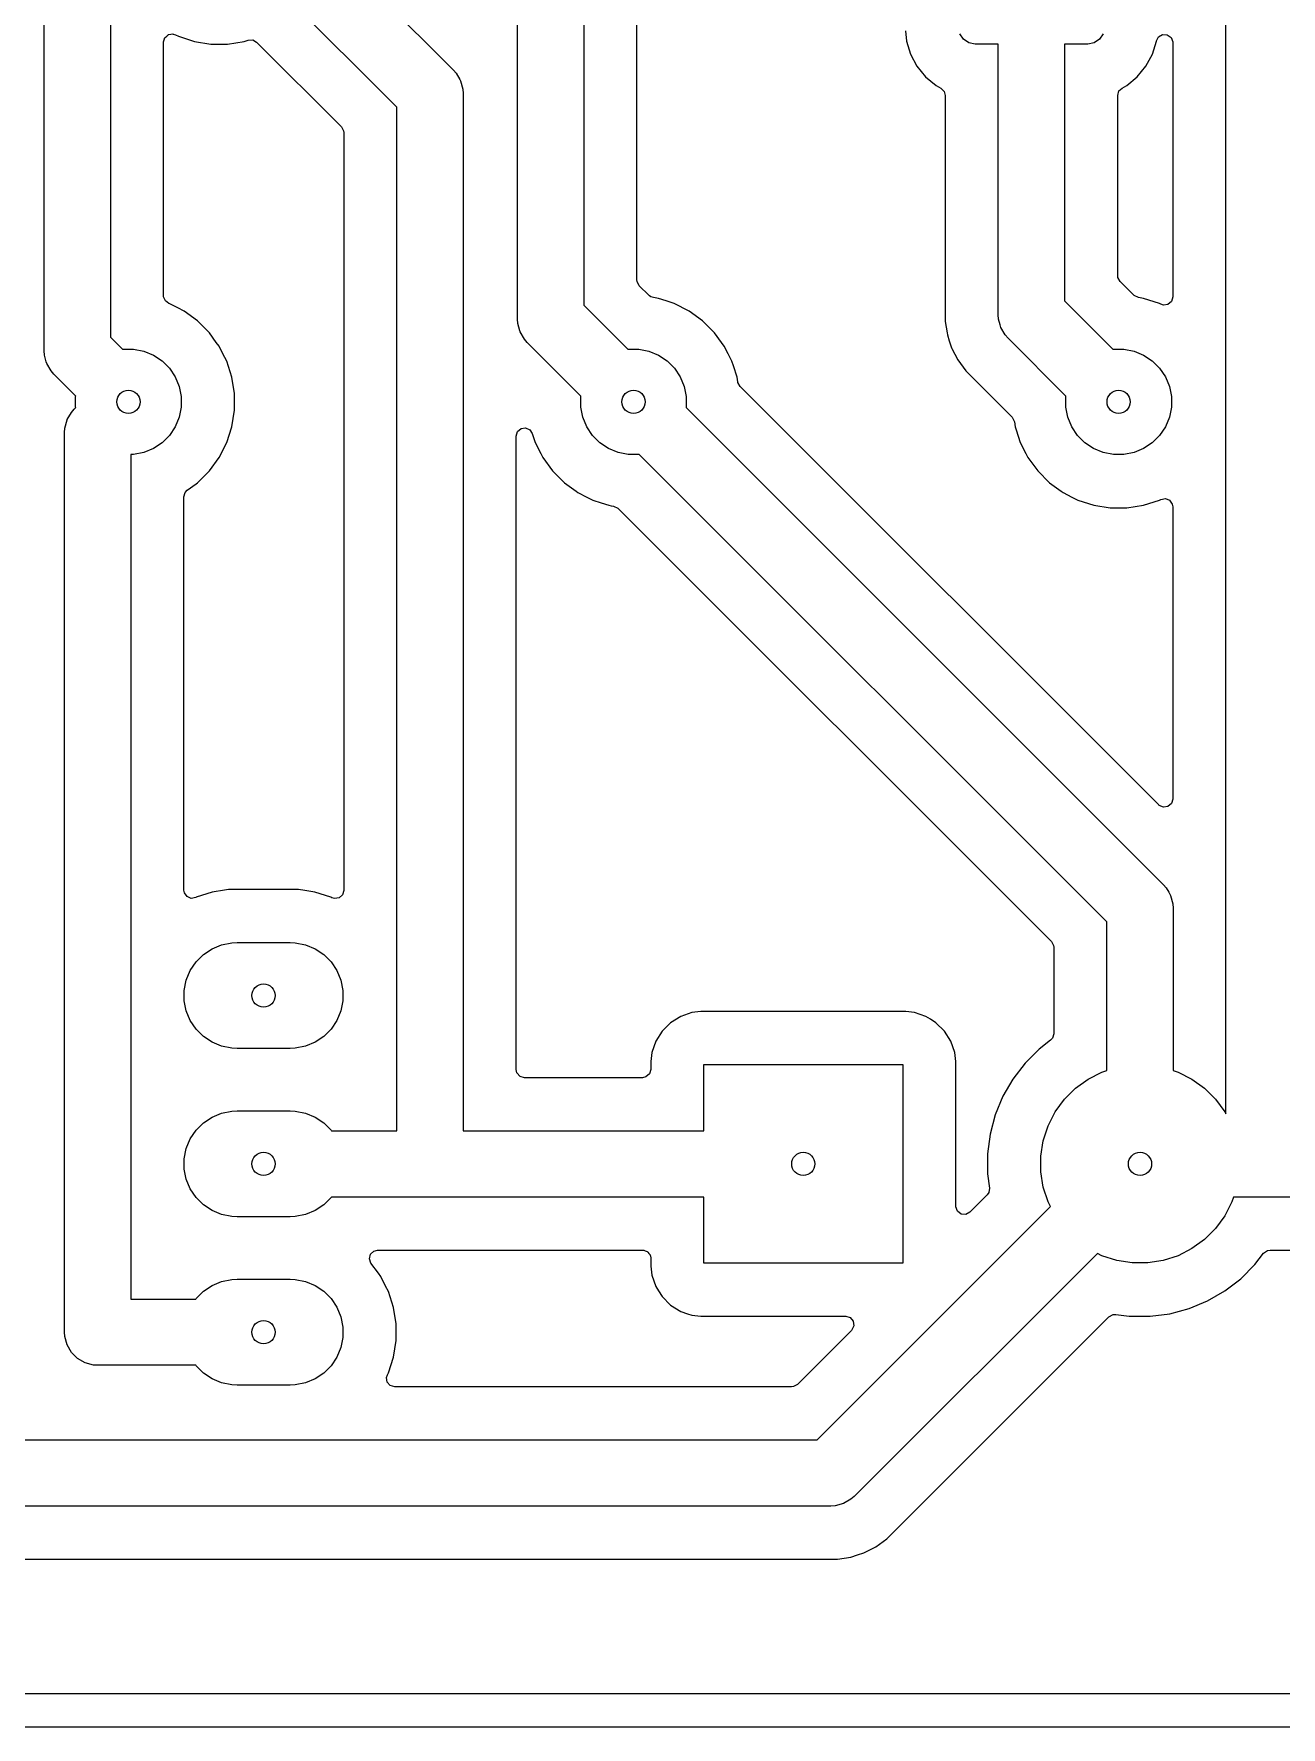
# Model space of a CAD drawing. Extents: x 33.5 to 116.5, y -125.5 to -56.
# Drawn here: x 74.37 to 93.19, y -125.5 to -99.95 of the extents above; entities that cross this region are included whole.
import ezdxf

# ---------------------------------------------------------------- set-up
doc = ezdxf.new("R2010")
doc.units = 0
doc.layers.add('BLACK', color=7, linetype='CONTINUOUS')
doc.layers.add('WHITE', color=7, linetype='CONTINUOUS')

msp = doc.modelspace()

# ---------------------------------------------------------------- linework, layer by layer
at = {"layer": 'BLACK', "linetype": 'CONTINUOUS'}
for p, q in [((74.5266, -104.7299), (74.5266, -89.6395)), ((75.5266, -89.846606), (75.5266, -104.522794)), ((92.3521, -101.1049), (92.3521, -95.060906)), ((78.5, -98.292894), (80.700253, -100.493147)), ((79.8467, -101.053806), (77.792894, -99)), ((81.6667, -104.25), (81.6667, -99.123429)), ((82.6667, -99.123429), (82.6667, -104.042894)), ((83.4672, -103.659953), (83.4672, -99.473237)), ((87.5195, -99.901604), (87.534699, -100.055932)), ((76.3271, -100.070835), (76.327875, -100.068194)), ((76.3271, -103.899381), (76.3271, -100.070835)), ((76.327214, -100.065524), (76.337661, -100.034868)), ((76.327875, -100.068194), (76.327214, -100.065524)), ((76.337661, -100.034868), (76.346785, -100.003796)), ((76.346785, -100.003796), (76.348864, -100.001994)), ((76.348864, -100.001994), (76.349752, -99.999389)), ((76.349752, -99.999389), (76.375121, -99.979242)), ((76.375121, -99.979242), (76.399589, -99.958041)), ((76.399589, -99.958041), (76.402311, -99.957649)), ((76.402311, -99.957649), (76.404467, -99.955938)), ((76.404467, -99.955938), (76.436687, -99.952706)), ((76.436687, -99.952706), (76.468747, -99.948097)), ((76.468747, -99.948097), (76.472088, -99.949156)), ((76.472088, -99.949156), (76.473988, -99.948966)), ((76.473988, -99.948966), (76.507395, -99.96035)), ((76.507395, -99.96035), (76.552316, -99.983239)), ((76.552316, -99.983239), (76.552318, -99.983239)), ((76.552318, -99.983239), (76.552321, -99.983241)), ((76.552321, -99.983241), (76.791915, -100.06109)), ((76.791915, -100.06109), (77.040738, -100.1005)), ((77.040738, -100.1005), (77.040739, -100.1005)), ((77.040739, -100.1005), (77.292661, -100.1005)), ((77.292661, -100.1005), (77.292662, -100.1005)), ((77.292662, -100.1005), (77.541485, -100.06109)), ((77.541485, -100.06109), (77.605392, -100.040324)), ((77.605392, -100.040324), (77.675232, -100.03833)), ((77.675232, -100.03833), (77.73139, -100.070575)), ((77.73139, -100.070575), (79.009881, -101.349066)), ((87.534699, -100.055932), (87.5347, -100.055935)), ((87.5347, -100.055935), (87.594768, -100.253955)), ((88.393223, -100.026777), (88.33903, -99.945671)), ((88.474329, -100.08097), (88.393223, -100.026777)), ((88.569999, -100.1), (88.474329, -100.08097)), ((88.92, -100.099999), (88.569999, -100.1)), ((88.92, -104.185), (88.92, -100.099999)), ((90.27, -100.099999), (89.92, -100.099999)), ((89.92, -100.099999), (89.92, -103.977893)), ((90.365671, -100.08097), (90.27, -100.099999)), ((90.446777, -100.026777), (90.365671, -100.08097)), ((90.50097, -99.945671), (90.446777, -100.026777)), ((91.245232, -100.253955), (91.3053, -100.055935)), ((91.3053, -100.055932), (91.305301, -100.05593)), ((91.3053, -100.055935), (91.3053, -100.055932)), ((91.305301, -100.05593), (91.305983, -100.052503)), ((91.305983, -100.052503), (91.306834, -100.050874)), ((91.306834, -100.050874), (91.307068, -100.050106)), ((91.307068, -100.050106), (91.307213, -100.05015)), ((91.307213, -100.05015), (91.338368, -99.990592)), ((91.338368, -99.990592), (91.399084, -99.956018)), ((91.399084, -99.956018), (91.468853, -99.959758)), ((91.468853, -99.959758), (91.525525, -100.000625)), ((91.525525, -100.000625), (91.551106, -100.065643)), ((91.551106, -100.065643), (91.5516, -100.076695)), ((91.5516, -100.076695), (91.5516, -103.917445)), ((87.594768, -100.253955), (87.689903, -100.431939)), ((91.147685, -100.436451), (91.245232, -100.253955)), ((80.700253, -100.493147), (80.743361, -100.542303)), ((80.743361, -100.542303), (80.743377, -100.542319)), ((80.743377, -100.542319), (80.797128, -100.635419)), ((80.797128, -100.635419), (80.80864, -100.655358)), ((80.80864, -100.655358), (80.842423, -100.781437)), ((87.689903, -100.431939), (87.692317, -100.436454)), ((87.692317, -100.436454), (87.823589, -100.59641)), ((87.823589, -100.59641), (87.983546, -100.727683)), ((90.856451, -100.727685), (91.01641, -100.59641)), ((91.01641, -100.59641), (91.147685, -100.436451)), ((80.842423, -100.781437), (80.842423, -100.781452)), ((80.842423, -100.781452), (80.8467, -100.8467)), ((80.8467, -100.8467), (80.8467, -116.5)), ((87.983546, -100.727683), (87.983547, -100.727683)), ((87.983547, -100.727683), (87.983549, -100.727685)), ((87.983549, -100.727685), (88.053954, -100.765317)), ((88.053954, -100.765317), (88.103797, -100.814277)), ((88.103797, -100.814277), (88.1195, -100.874674)), ((88.1195, -100.874674), (88.1195, -104.287357)), ((90.7205, -100.874674), (90.740185, -100.807635)), ((90.7205, -103.594953), (90.7205, -100.874674)), ((90.740185, -100.807635), (90.786045, -100.765317)), ((90.786045, -100.765317), (90.856451, -100.727685)), ((79.8467, -116.5), (79.8467, -101.053806)), ((92.3521, -101.3119), (92.3521, -101.1049)), ((79.009881, -101.349066), (79.043366, -101.410389)), ((79.043366, -101.410389), (79.0462, -101.436747)), ((79.0462, -101.436747), (79.0462, -112.874694)), ((92.3521, -116.246947), (92.3521, -101.3119)), ((83.470034, -103.686311), (83.4672, -103.659953)), ((83.503519, -103.747634), (83.470034, -103.686311)), ((90.723334, -103.621311), (90.7205, -103.594953)), ((90.756819, -103.682634), (90.723334, -103.621311)), ((90.966408, -103.892223), (90.756819, -103.682634)), ((76.327905, -103.913491), (76.3271, -103.899381)), ((76.35509, -103.977855), (76.327905, -103.913491)), ((76.407172, -104.013482), (76.35509, -103.977855)), ((83.648108, -103.892223), (83.503519, -103.747634)), ((83.653255, -103.897085), (83.648108, -103.892223)), ((83.65693, -103.898827), (83.653255, -103.897085)), ((83.676362, -103.913374), (83.65693, -103.898827)), ((83.697157, -103.917897), (83.676362, -103.913374)), ((83.716389, -103.927015), (83.697157, -103.917897)), ((83.791483, -103.938909), (83.716389, -103.927015)), ((83.911282, -103.977834), (83.791483, -103.938909)), ((84.031079, -104.016759), (83.911282, -103.977834)), ((89.92, -103.977893), (90.647721, -104.705615)), ((90.971555, -103.897085), (90.966408, -103.892223)), ((91.034689, -103.927015), (90.971555, -103.897085)), ((91.109783, -103.938909), (91.034689, -103.927015)), ((91.349385, -104.016761), (91.109783, -103.938909)), ((91.531915, -103.984484), (91.479111, -104.030239)), ((91.5516, -103.917445), (91.531915, -103.984484)), ((76.406586, -104.014898), (76.407172, -104.013482)), ((76.411077, -104.016757), (76.406586, -104.014898)), ((76.540394, -104.082648), (76.411077, -104.016757)), ((76.635545, -104.13113), (76.540394, -104.082648)), ((76.635547, -104.131131), (76.635545, -104.13113)), ((76.635548, -104.131132), (76.635547, -104.131131)), ((76.839349, -104.279201), (76.635548, -104.131132)), ((81.670977, -104.315247), (81.6667, -104.25)), ((82.6667, -104.042894), (83.329421, -104.705615)), ((84.255545, -104.13113), (84.031079, -104.016759)), ((84.255547, -104.131131), (84.255545, -104.13113)), ((84.255548, -104.131132), (84.255547, -104.131131)), ((84.459349, -104.279201), (84.255548, -104.131132)), ((88.924277, -104.250247), (88.92, -104.185)), ((88.924277, -104.250263), (88.924277, -104.250247)), ((88.948393, -104.340263), (88.924277, -104.250263)), ((91.371308, -104.027931), (91.349385, -104.016761)), ((91.409953, -104.040183), (91.371308, -104.027931)), ((91.479111, -104.030239), (91.409953, -104.040183)), ((76.839354, -104.279205), (76.839349, -104.279201)), ((77.017493, -104.457344), (76.839354, -104.279205)), ((77.017498, -104.45735), (77.017493, -104.457344)), ((77.122847, -104.602352), (77.017498, -104.45735)), ((81.670977, -104.315263), (81.670977, -104.315247)), ((81.701104, -104.427696), (81.670977, -104.315263)), ((81.70476, -104.441342), (81.701104, -104.427696)), ((81.770023, -104.554381), (81.70476, -104.441342)), ((84.459354, -104.279205), (84.459349, -104.279201)), ((84.637493, -104.457344), (84.459354, -104.279205)), ((84.637498, -104.45735), (84.637493, -104.457344)), ((84.742847, -104.602352), (84.637498, -104.45735)), ((88.1195, -104.287357), (88.146424, -104.457344)), ((88.146424, -104.457344), (88.151521, -104.489526)), ((88.151521, -104.489526), (88.151522, -104.489531)), ((88.151522, -104.489531), (88.151523, -104.489534)), ((88.151523, -104.489534), (88.180766, -104.579534)), ((88.95806, -104.376342), (88.948393, -104.340263)), ((89.023323, -104.489381), (88.95806, -104.376342)), ((89.023338, -104.489396), (89.023323, -104.489381)), ((89.066447, -104.538553), (89.023338, -104.489396)), ((74.530877, -104.795147), (74.5266, -104.7299)), ((75.5266, -104.522794), (75.709421, -104.705615)), ((75.709421, -104.705615), (75.718286, -104.703852)), ((75.718286, -104.703852), (75.875114, -104.703852)), ((75.875114, -104.703852), (76.028928, -104.734448)), ((76.028928, -104.734448), (76.173817, -104.794463)), ((77.16557, -104.661155), (77.122847, -104.602352)), ((77.223177, -104.774215), (77.16557, -104.661155)), ((81.770038, -104.554396), (81.770023, -104.554381)), ((81.813147, -104.603553), (81.770038, -104.554396)), ((82.622315, -105.412721), (81.813147, -104.603553)), ((83.329421, -104.705615), (83.338286, -104.703852)), ((83.338286, -104.703852), (83.495114, -104.703852)), ((83.495114, -104.703852), (83.648928, -104.734448)), ((83.648928, -104.734448), (83.793817, -104.794463)), ((84.78557, -104.661155), (84.742847, -104.602352)), ((84.843177, -104.774215), (84.78557, -104.661155)), ((88.180766, -104.579534), (88.214781, -104.684223)), ((88.214781, -104.684223), (88.220233, -104.694922)), ((88.220233, -104.694922), (88.220234, -104.694923)), ((88.220234, -104.694923), (88.307713, -104.866611)), ((89.940615, -105.412721), (89.066447, -104.538553)), ((90.647721, -104.705615), (90.656586, -104.703852)), ((90.656586, -104.703852), (90.813414, -104.703852)), ((90.813414, -104.703852), (90.967228, -104.734448)), ((90.967228, -104.734448), (91.112117, -104.794463)), ((74.530877, -104.795163), (74.530877, -104.795147)), ((74.557558, -104.894737), (74.530877, -104.795163)), ((74.56466, -104.921242), (74.557558, -104.894737)), ((74.629923, -105.034281), (74.56466, -104.921242)), ((76.173817, -104.794463), (76.304215, -104.881592)), ((76.304215, -104.881592), (76.415108, -104.992485)), ((76.415108, -104.992485), (76.502237, -105.122883)), ((77.279939, -104.885616), (77.223177, -104.774215)), ((77.279939, -104.885618), (77.279939, -104.885616)), ((77.279941, -104.885621), (77.279939, -104.885618)), ((77.35779, -105.125215), (77.279941, -104.885621)), ((83.793817, -104.794463), (83.924215, -104.881592)), ((83.924215, -104.881592), (84.035108, -104.992485)), ((84.035108, -104.992485), (84.122237, -105.122883)), ((84.899939, -104.885616), (84.843177, -104.774215)), ((84.899939, -104.885618), (84.899939, -104.885616)), ((84.899941, -104.885621), (84.899939, -104.885618)), ((84.923247, -104.95735), (84.899941, -104.885621)), ((84.97779, -105.125214), (84.923247, -104.95735)), ((88.307713, -104.866611), (88.428034, -105.032219)), ((91.112117, -104.794463), (91.242515, -104.881592)), ((91.242515, -104.881592), (91.353408, -104.992485)), ((91.353408, -104.992485), (91.440537, -105.122883)), ((74.629938, -105.034296), (74.629923, -105.034281)), ((74.673047, -105.083453), (74.629938, -105.034296)), ((75.002315, -105.412721), (74.673047, -105.083453)), ((76.502237, -105.122883), (76.562252, -105.267772)), ((76.562252, -105.267772), (76.592848, -105.421586)), ((77.3972, -105.374038), (77.35779, -105.125215)), ((84.122237, -105.122883), (84.182252, -105.267772)), ((84.182252, -105.267772), (84.212848, -105.421586)), ((84.989683, -105.200306), (84.97779, -105.125214)), ((84.99099, -105.207267), (84.989683, -105.200306)), ((85.024475, -105.26859), (84.99099, -105.207267)), ((91.339919, -111.584034), (85.024475, -105.26859)), ((88.428034, -105.032219), (88.428036, -105.032221)), ((88.428036, -105.032221), (89.127223, -105.731408)), ((91.440537, -105.122883), (91.500552, -105.267772)), ((91.500552, -105.267772), (91.531148, -105.421586)), ((75.000552, -105.421586), (75.002315, -105.412721)), ((75.000552, -105.578414), (75.000552, -105.421586)), ((76.592848, -105.421586), (76.592848, -105.578414)), ((77.3972, -105.625962), (77.3972, -105.374038)), ((82.620552, -105.421586), (82.622315, -105.412721)), ((82.620552, -105.578414), (82.620552, -105.421586)), ((84.212848, -105.421586), (84.212848, -105.578414)), ((89.938852, -105.421586), (89.940615, -105.412721)), ((89.938852, -105.578414), (89.938852, -105.421586)), ((91.531148, -105.421586), (91.531148, -105.578414)), ((74.837577, -105.898137), (74.87136, -105.772058)), ((74.87136, -105.772058), (74.873835, -105.767772)), ((74.873835, -105.767772), (74.936623, -105.659019)), ((74.936623, -105.659019), (74.936638, -105.659003)), ((74.936638, -105.659003), (74.979747, -105.609847)), ((74.979747, -105.609847), (75.002315, -105.587278)), ((75.002315, -105.587278), (75.000552, -105.578414)), ((76.562252, -105.732228), (76.502237, -105.877117)), ((76.592848, -105.578414), (76.562252, -105.732228)), ((77.35779, -105.874785), (77.3972, -105.625962)), ((82.651148, -105.732228), (82.620552, -105.578414)), ((82.711163, -105.877117), (82.651148, -105.732228)), ((84.212848, -105.578414), (84.211084, -105.587278)), ((84.211084, -105.587278), (91.411053, -112.787247)), ((89.127223, -105.731408), (89.160708, -105.792731)), ((89.969448, -105.732228), (89.938852, -105.578414)), ((90.029463, -105.877117), (89.969448, -105.732228)), ((91.500552, -105.732228), (91.440537, -105.877117)), ((91.531148, -105.578414), (91.500552, -105.732228)), ((74.8333, -105.9634), (74.837577, -105.898152)), ((74.8333, -119.54), (74.8333, -105.9634)), ((74.837577, -105.898152), (74.837577, -105.898137)), ((76.415108, -106.007515), (76.304215, -106.118408)), ((76.502237, -105.877117), (76.415108, -106.007515)), ((77.279941, -106.114379), (77.35779, -105.874785)), ((81.6472, -106.016268), (81.666885, -105.949229)), ((81.6472, -115.5755), (81.6472, -106.016268)), ((81.666885, -105.949229), (81.719689, -105.903474)), ((81.719689, -105.903474), (81.788847, -105.89353)), ((81.788847, -105.89353), (81.852403, -105.922555)), ((81.852403, -105.922555), (81.889129, -105.977948)), ((81.889129, -105.977948), (81.933459, -106.114379)), ((82.798292, -106.007515), (82.711163, -105.877117)), ((82.909185, -106.118408), (82.798292, -106.007515)), ((89.160708, -105.792731), (89.162015, -105.799689)), ((89.162015, -105.799689), (89.173909, -105.874783)), ((89.173909, -105.874783), (89.189431, -105.922555)), ((89.189431, -105.922555), (89.251759, -106.114379)), ((90.116592, -106.007515), (90.029463, -105.877117)), ((90.227485, -106.118408), (90.116592, -106.007515)), ((91.353408, -106.007515), (91.242515, -106.118408)), ((91.440537, -105.877117), (91.353408, -106.007515)), ((75.875114, -106.296148), (75.8333, -106.296148)), ((75.8333, -106.296148), (75.8333, -119.04)), ((76.028928, -106.265552), (75.875114, -106.296148)), ((76.173817, -106.205537), (76.028928, -106.265552)), ((76.304215, -106.118408), (76.173817, -106.205537)), ((77.16557, -106.338845), (77.279941, -106.114379)), ((81.933459, -106.114379), (82.017973, -106.280248)), ((82.017973, -106.280248), (82.047832, -106.338848)), ((83.039583, -106.205537), (82.909185, -106.118408)), ((83.184472, -106.265552), (83.039583, -106.205537)), ((83.338286, -106.296148), (83.184472, -106.265552)), ((83.495114, -106.296148), (83.338286, -106.296148)), ((83.503978, -106.294384), (83.495114, -106.296148)), ((90.5575, -113.347906), (83.503978, -106.294384)), ((89.251759, -106.114379), (89.336273, -106.280248)), ((89.336273, -106.280248), (89.366132, -106.338848)), ((90.357883, -106.205537), (90.227485, -106.118408)), ((90.502772, -106.265552), (90.357883, -106.205537)), ((90.656586, -106.296148), (90.502772, -106.265552)), ((90.813414, -106.296148), (90.656586, -106.296148)), ((90.967228, -106.265552), (90.813414, -106.296148)), ((91.112117, -106.205537), (90.967228, -106.265552)), ((91.242515, -106.118408), (91.112117, -106.205537)), ((76.839356, -106.720793), (77.017493, -106.542656)), ((77.017493, -106.542656), (77.16557, -106.338845)), ((82.047832, -106.338848), (82.195901, -106.542649)), ((82.195901, -106.542649), (82.195905, -106.542654)), ((82.195905, -106.542654), (82.374045, -106.720794)), ((89.366132, -106.338848), (89.514201, -106.542649)), ((89.514201, -106.542649), (89.514205, -106.542654)), ((89.514205, -106.542654), (89.692345, -106.720794)), ((76.684915, -106.833001), (76.816379, -106.737487)), ((76.816379, -106.737487), (76.839356, -106.720793)), ((82.374045, -106.720794), (82.37405, -106.720798)), ((82.37405, -106.720798), (82.551423, -106.849666)), ((89.692345, -106.720794), (89.69235, -106.720798)), ((89.69235, -106.720798), (89.869723, -106.849666)), ((76.6338, -106.933319), (76.653485, -106.86628)), ((76.6338, -112.869598), (76.6338, -106.933319)), ((76.653485, -106.86628), (76.684915, -106.833001)), ((82.551423, -106.849666), (82.577855, -106.86887)), ((82.577855, -106.86887), (82.712249, -106.937347)), ((82.712249, -106.937347), (82.802316, -106.983239)), ((82.802316, -106.983239), (82.802318, -106.983239)), ((82.802318, -106.983239), (82.802321, -106.983241)), ((82.802321, -106.983241), (82.930749, -107.02497)), ((82.930749, -107.02497), (83.041914, -107.06109)), ((83.041914, -107.06109), (83.081139, -107.067302)), ((83.081139, -107.067302), (83.117006, -107.072983)), ((89.869723, -106.849666), (89.896155, -106.86887)), ((89.896155, -106.86887), (90.030549, -106.937347)), ((90.030549, -106.937347), (90.120616, -106.983239)), ((90.120616, -106.983239), (90.120618, -106.983239)), ((90.120618, -106.983239), (90.120621, -106.983241)), ((90.120621, -106.983241), (90.360215, -107.06109)), ((90.360215, -107.06109), (90.609038, -107.1005)), ((90.860962, -107.1005), (91.109785, -107.06109)), ((91.109785, -107.06109), (91.349379, -106.983241)), ((91.349379, -106.983241), (91.349385, -106.983238)), ((91.349385, -106.983238), (91.371304, -106.97207)), ((91.371304, -106.97207), (91.439973, -106.959173)), ((91.439973, -106.959173), (91.504714, -106.985449)), ((91.504714, -106.985449), (91.544971, -107.042555)), ((91.544971, -107.042555), (91.5516, -107.082554)), ((83.117006, -107.072983), (83.180141, -107.102912)), ((83.180141, -107.102912), (83.18529, -107.107775)), ((83.18529, -107.107775), (89.720681, -113.643166)), ((90.609038, -107.1005), (90.609039, -107.1005)), ((90.609039, -107.1005), (90.860961, -107.1005)), ((90.860961, -107.1005), (90.860962, -107.1005)), ((91.5516, -107.082554), (91.5516, -111.496353)), ((91.346397, -111.590066), (91.339919, -111.584034)), ((91.409953, -111.619091), (91.346397, -111.590066)), ((91.479111, -111.609147), (91.409953, -111.619091)), ((91.531915, -111.563392), (91.479111, -111.609147)), ((91.5516, -111.496353), (91.531915, -111.563392)), ((76.640425, -112.909588), (76.6338, -112.869598)), ((76.680678, -112.966697), (76.640425, -112.909588)), ((77.06021, -112.89891), (76.820621, -112.976758)), ((77.060213, -112.89891), (77.06021, -112.89891)), ((77.245282, -112.869598), (77.060213, -112.89891)), ((77.309038, -112.8595), (77.245282, -112.869598)), ((78.360962, -112.8595), (77.309038, -112.8595)), ((78.456892, -112.874694), (78.360962, -112.8595)), ((78.609785, -112.89891), (78.456892, -112.874694)), ((78.849386, -112.976761), (78.609785, -112.89891)), ((79.026515, -112.941733), (78.973711, -112.987488)), ((79.0462, -112.874694), (79.026515, -112.941733)), ((91.411053, -112.787247), (91.454161, -112.836403)), ((91.454161, -112.836403), (91.454177, -112.836419)), ((91.454177, -112.836419), (91.490257, -112.898912)), ((91.490257, -112.898912), (91.51944, -112.949458)), ((76.745416, -112.992978), (76.680678, -112.966697)), ((76.814087, -112.980087), (76.745416, -112.992978)), ((76.820621, -112.976758), (76.814087, -112.980087)), ((78.865906, -112.985179), (78.849386, -112.976761)), ((78.904553, -112.997432), (78.865906, -112.985179)), ((78.973711, -112.987488), (78.904553, -112.997432)), ((91.51944, -112.949458), (91.553223, -113.075537)), ((91.553223, -113.075537), (91.553223, -113.075552)), ((91.553223, -113.075552), (91.5575, -113.1408)), ((91.5575, -113.1408), (91.5575, -115.590128)), ((90.5575, -115.590128), (90.5575, -113.347906)), ((77.057883, -113.754463), (77.202772, -113.694448)), ((77.202772, -113.694448), (77.356586, -113.663852)), ((77.356586, -113.663852), (77.435, -113.66)), ((77.435, -113.66), (78.235, -113.66)), ((78.235, -113.66), (78.313414, -113.663852)), ((78.313414, -113.663852), (78.467228, -113.694448)), ((78.467228, -113.694448), (78.612117, -113.754463)), ((89.720681, -113.643166), (89.754166, -113.704489)), ((89.754166, -113.704489), (89.757, -113.730847)), ((76.729463, -114.082883), (76.816592, -113.952485)), ((76.816592, -113.952485), (76.927485, -113.841592)), ((76.927485, -113.841592), (77.057883, -113.754463)), ((78.612117, -113.754463), (78.742515, -113.841592)), ((78.742515, -113.841592), (78.853408, -113.952485)), ((78.853408, -113.952485), (78.940537, -114.082883)), ((89.757, -113.730847), (89.757, -115.03704)), ((76.669448, -114.227772), (76.729463, -114.082883)), ((78.940537, -114.082883), (79.000552, -114.227772)), ((76.638852, -114.381586), (76.669448, -114.227772)), ((76.638852, -114.538414), (76.638852, -114.381586)), ((79.000552, -114.227772), (79.031148, -114.381586)), ((79.031148, -114.381586), (79.031148, -114.538414)), ((76.669448, -114.692228), (76.638852, -114.538414)), ((76.729463, -114.837117), (76.669448, -114.692228)), ((79.000552, -114.692228), (78.940537, -114.837117)), ((79.031148, -114.538414), (79.000552, -114.692228)), ((84.298245, -114.714631), (84.127976, -114.774211)), ((84.29825, -114.71463), (84.298245, -114.714631)), ((84.432539, -114.6995), (84.29825, -114.71463)), ((84.432546, -114.6995), (84.432539, -114.6995)), ((87.522454, -114.6995), (84.432546, -114.6995)), ((87.52246, -114.6995), (87.522454, -114.6995)), ((87.656749, -114.71463), (87.52246, -114.6995)), ((87.656754, -114.714631), (87.656749, -114.71463)), ((87.827023, -114.774211), (87.656754, -114.714631)), ((76.816592, -114.967515), (76.729463, -114.837117)), ((76.927485, -115.078408), (76.816592, -114.967515)), ((78.853408, -114.967515), (78.742515, -115.078408)), ((78.940537, -114.837117), (78.853408, -114.967515)), ((83.975237, -114.870184), (83.847684, -114.997737)), ((84.127976, -114.774211), (83.975237, -114.870184)), ((87.894982, -114.816913), (87.827023, -114.774211)), ((87.979762, -114.870184), (87.894982, -114.816913)), ((88.107316, -114.997738), (87.979762, -114.870184)), ((77.057883, -115.165537), (76.927485, -115.078408)), ((77.202772, -115.225552), (77.057883, -115.165537)), ((77.356586, -115.256148), (77.202772, -115.225552)), ((78.467228, -115.225552), (78.313414, -115.256148)), ((78.612117, -115.165537), (78.467228, -115.225552)), ((78.742515, -115.078408), (78.612117, -115.165537)), ((83.751711, -115.150476), (83.692131, -115.320745)), ((83.847684, -114.997737), (83.751711, -115.150476)), ((88.203289, -115.150478), (88.107316, -114.997738)), ((88.262868, -115.320745), (88.203289, -115.150478)), ((89.708487, -115.135416), (89.537414, -115.266685)), ((89.737315, -115.104079), (89.708487, -115.135416)), ((89.757, -115.03704), (89.737315, -115.104079)), ((77.435, -115.26), (77.356586, -115.256148)), ((78.235, -115.26), (77.435, -115.26)), ((78.313414, -115.256148), (78.235, -115.26)), ((83.69213, -115.32075), (83.677, -115.455039)), ((83.677, -115.455039), (83.677, -115.5755)), ((83.692131, -115.320745), (83.69213, -115.32075)), ((84.4775, -116.5), (84.4775, -115.5)), ((84.4775, -115.5), (87.4775, -115.5)), ((87.4775, -115.5), (87.4775, -118.5)), ((88.262869, -115.32075), (88.262868, -115.320745)), ((88.277999, -115.455039), (88.262869, -115.32075)), ((88.278, -115.455043), (88.277999, -115.455039)), ((88.278, -117.640953), (88.278, -115.455043)), ((89.324179, -115.479921), (89.140599, -115.719168)), ((89.324185, -115.479914), (89.324179, -115.479921)), ((89.537414, -115.266685), (89.324185, -115.479914)), ((81.658406, -115.627011), (81.6472, -115.5755)), ((81.704161, -115.679815), (81.658406, -115.627011)), ((81.7712, -115.6995), (81.704161, -115.679815)), ((83.553, -115.6995), (81.7712, -115.6995)), ((83.604511, -115.688294), (83.553, -115.6995)), ((83.657315, -115.642539), (83.604511, -115.688294)), ((83.677, -115.5755), (83.657315, -115.642539)), ((89.140599, -115.719168), (88.989818, -115.980328)), ((90.083328, -115.859391), (90.273752, -115.72104)), ((90.273752, -115.72104), (90.483475, -115.614181)), ((90.483475, -115.614181), (90.5575, -115.590128)), ((91.5575, -115.590128), (91.631525, -115.614181)), ((91.631525, -115.614181), (91.841248, -115.72104)), ((91.841248, -115.72104), (92.031672, -115.859391)), ((88.989814, -115.980338), (88.874413, -116.258939)), ((88.989818, -115.980328), (88.989814, -115.980338)), ((89.916891, -116.025828), (90.083328, -115.859391)), ((92.031672, -115.859391), (92.198109, -116.025828)), ((77.057883, -116.294463), (77.202772, -116.234448)), ((77.202772, -116.234448), (77.356586, -116.203852)), ((77.356586, -116.203852), (77.435, -116.2)), ((77.435, -116.2), (78.235, -116.2)), ((78.235, -116.2), (78.313414, -116.203852)), ((78.313414, -116.203852), (78.467228, -116.234448)), ((78.467228, -116.234448), (78.612117, -116.294463)), ((88.874413, -116.258939), (88.796361, -116.550233)), ((89.671681, -116.425975), (89.77854, -116.216252)), ((89.77854, -116.216252), (89.916891, -116.025828)), ((92.198109, -116.025828), (92.33646, -116.216252)), ((92.33646, -116.216252), (92.3521, -116.246947)), ((76.729463, -116.622883), (76.816592, -116.492485)), ((76.816592, -116.492485), (76.927485, -116.381592)), ((76.927485, -116.381592), (77.057883, -116.294463)), ((78.612117, -116.294463), (78.742515, -116.381592)), ((78.742515, -116.381592), (78.853408, -116.492485)), ((78.853408, -116.492485), (78.858429, -116.5)), ((78.858429, -116.5), (79.8467, -116.5)), ((80.8467, -116.5), (84.4775, -116.5)), ((89.598945, -116.649832), (89.671681, -116.425975)), ((76.638852, -116.921586), (76.669448, -116.767772)), ((76.669448, -116.767772), (76.729463, -116.622883)), ((88.796361, -116.550233), (88.757001, -116.849206)), ((89.562124, -116.882311), (89.598945, -116.649832)), ((76.638852, -117.078414), (76.638852, -116.921586)), ((88.757001, -116.849206), (88.757, -116.849223)), ((88.757, -116.849223), (88.757, -117.150776)), ((89.562124, -117.117689), (89.562124, -116.882311)), ((76.669448, -117.232228), (76.638852, -117.078414)), ((76.729463, -117.377117), (76.669448, -117.232228)), ((88.757, -117.150776), (88.757001, -117.150793)), ((88.757001, -117.150793), (88.785144, -117.364562)), ((89.598945, -117.350168), (89.562124, -117.117689)), ((76.816592, -117.507515), (76.729463, -117.377117)), ((76.927485, -117.618408), (76.816592, -117.507515)), ((78.853408, -117.507515), (78.742515, -117.618408)), ((78.858429, -117.5), (78.853408, -117.507515)), ((80.3467, -117.5), (78.858429, -117.5)), ((84.4775, -117.5), (80.3467, -117.5)), ((84.4775, -118.5), (84.4775, -117.5)), ((88.749886, -117.468428), (88.489681, -117.728634)), ((88.774378, -117.433597), (88.749886, -117.468428)), ((88.785144, -117.364562), (88.774378, -117.433597)), ((89.671681, -117.574025), (89.598945, -117.350168)), ((92.467371, -117.5), (92.443319, -117.574025)), ((92.8521, -117.5), (92.467371, -117.5)), ((95.510129, -117.5), (92.8521, -117.5)), ((77.057883, -117.705537), (76.927485, -117.618408)), ((77.202772, -117.765552), (77.057883, -117.705537)), ((77.356586, -117.796148), (77.202772, -117.765552)), ((77.435, -117.8), (77.356586, -117.796148)), ((78.313414, -117.796148), (78.235, -117.8)), ((78.467228, -117.765552), (78.313414, -117.796148)), ((78.612117, -117.705537), (78.467228, -117.765552)), ((78.742515, -117.618408), (78.612117, -117.705537)), ((86.185094, -121.1653), (89.707017, -117.643376)), ((88.278316, -117.649799), (88.278, -117.640953)), ((88.302733, -117.715264), (88.278316, -117.649799)), ((88.358667, -117.757135), (88.302733, -117.715264)), ((88.428358, -117.762119), (88.358667, -117.757135)), ((88.489681, -117.728634), (88.428358, -117.762119)), ((89.707017, -117.643376), (89.671681, -117.574025)), ((92.33646, -117.783748), (92.198109, -117.974172)), ((92.443319, -117.574025), (92.33646, -117.783748)), ((78.235, -117.8), (77.435, -117.8)), ((92.198109, -117.974172), (92.031672, -118.140609)), ((79.498276, -118.31483), (79.556142, -118.3005)), ((79.556142, -118.3005), (80.244348, -118.3005)), ((80.244348, -118.3005), (83.553, -118.3005)), ((83.553, -118.3005), (83.561685, -118.30305)), ((83.561685, -118.30305), (83.570647, -118.301762)), ((83.570647, -118.301762), (83.594687, -118.31274)), ((91.841248, -118.27896), (91.631525, -118.385819)), ((92.031672, -118.140609), (91.841248, -118.27896)), ((92.922082, -118.349013), (92.97851, -118.307811)), ((92.97851, -118.307811), (93.020458, -118.3005)), ((93.020458, -118.3005), (94.957042, -118.3005)), ((79.432344, -118.431579), (79.44817, -118.363525)), ((79.455824, -118.497385), (79.432344, -118.431579)), ((79.44817, -118.363525), (79.498276, -118.31483)), ((79.567067, -118.6505), (79.455824, -118.497385)), ((83.594687, -118.31274), (83.620039, -118.320185)), ((83.620039, -118.320185), (83.625966, -118.327025)), ((83.625966, -118.327025), (83.634203, -118.330787)), ((83.634203, -118.330787), (83.648492, -118.353021)), ((83.648492, -118.353021), (83.665794, -118.372989)), ((83.665794, -118.372989), (83.668081, -118.383503)), ((83.668081, -118.383503), (83.671977, -118.389565)), ((83.671977, -118.389565), (83.677, -118.4245)), ((83.677, -118.4245), (83.677, -118.54496)), ((83.677, -118.54496), (83.69213, -118.679249)), ((87.4775, -118.5), (84.4775, -118.5)), ((90.414123, -118.350482), (86.745753, -122.018853)), ((90.483475, -118.385819), (90.414123, -118.350482)), ((90.707332, -118.458555), (90.483475, -118.385819)), ((90.939811, -118.495376), (90.707332, -118.458555)), ((91.175189, -118.495376), (90.939811, -118.495376)), ((91.407668, -118.458555), (91.175189, -118.495376)), ((91.631525, -118.385819), (91.407668, -118.458555)), ((92.57758, -118.733319), (92.790819, -118.52008)), ((92.790819, -118.52008), (92.922082, -118.349013)), ((77.057883, -118.834463), (77.202772, -118.774448)), ((77.202772, -118.774448), (77.356586, -118.743852)), ((77.356586, -118.743852), (77.435, -118.74)), ((77.435, -118.74), (78.235, -118.74)), ((78.235, -118.74), (78.313414, -118.743852)), ((78.313414, -118.743852), (78.467228, -118.774448)), ((78.467228, -118.774448), (78.612117, -118.834463)), ((79.60387, -118.701155), (79.567067, -118.6505)), ((79.676747, -118.844184), (79.60387, -118.701155)), ((83.69213, -118.679249), (83.692131, -118.679254)), ((83.692131, -118.679254), (83.751711, -118.849523)), ((92.338332, -118.9169), (92.57758, -118.733319)), ((75.8333, -119.04), (76.811571, -119.04)), ((76.811571, -119.04), (76.816592, -119.032485)), ((76.816592, -119.032485), (76.927485, -118.921592)), ((76.927485, -118.921592), (77.057883, -118.834463)), ((78.612117, -118.834463), (78.742515, -118.921592)), ((78.742515, -118.921592), (78.853408, -119.032485)), ((78.853408, -119.032485), (78.940537, -119.162883)), ((79.718239, -118.925616), (79.676747, -118.844184)), ((79.718239, -118.925618), (79.718239, -118.925616)), ((79.718241, -118.925621), (79.718239, -118.925618)), ((79.79609, -119.165215), (79.718241, -118.925621)), ((83.751711, -118.849523), (83.794047, -118.9169)), ((83.794047, -118.9169), (83.847684, -119.002262)), ((83.847684, -119.002262), (83.975238, -119.129816)), ((91.798558, -119.183087), (92.077168, -119.067683)), ((92.077168, -119.067683), (92.338332, -118.9169)), ((78.940537, -119.162883), (79.000552, -119.307772)), ((79.000552, -119.307772), (79.031148, -119.461586)), ((79.8355, -119.414038), (79.79609, -119.165215)), ((83.975238, -119.129816), (84.127978, -119.225789)), ((84.127978, -119.225789), (84.229, -119.261138)), ((84.229, -119.261138), (84.298245, -119.285368)), ((84.298245, -119.285368), (84.29825, -119.285369)), ((84.29825, -119.285369), (84.388746, -119.295565)), ((84.388746, -119.295565), (84.43254, -119.300499)), ((84.43254, -119.300499), (84.432543, -119.3005)), ((84.432543, -119.3005), (84.432546, -119.3005)), ((84.432546, -119.3005), (86.618453, -119.3005)), ((86.618453, -119.3005), (86.685492, -119.320185)), ((86.685492, -119.320185), (86.731247, -119.372989)), ((87.239419, -122.657266), (90.589072, -119.30761)), ((90.589072, -119.30761), (90.650393, -119.274127)), ((90.650393, -119.274127), (90.692932, -119.272354)), ((90.692932, -119.272354), (90.893908, -119.298813)), ((90.893908, -119.298813), (90.906701, -119.300498)), ((90.906701, -119.300498), (90.906717, -119.3005)), ((90.906717, -119.3005), (90.906724, -119.3005)), ((90.906724, -119.3005), (91.208276, -119.3005)), ((91.208276, -119.3005), (91.208283, -119.3005)), ((91.208283, -119.3005), (91.507268, -119.261138)), ((91.507268, -119.261138), (91.798558, -119.183087)), ((74.837578, -119.605263), (74.8333, -119.54)), ((79.031148, -119.461586), (79.031148, -119.618414)), ((79.8355, -119.665962), (79.8355, -119.414038)), ((86.706134, -119.512181), (85.889834, -120.328481)), ((86.712166, -119.505703), (86.706134, -119.512181)), ((86.741191, -119.442147), (86.712166, -119.505703)), ((86.731247, -119.372989), (86.741191, -119.442147)), ((74.87136, -119.731342), (74.837578, -119.605263)), ((74.936623, -119.844381), (74.87136, -119.731342)), ((79.000552, -119.772228), (78.940537, -119.917117)), ((79.031148, -119.618414), (79.000552, -119.772228)), ((79.79609, -119.914785), (79.8355, -119.665962)), ((75.028919, -119.936677), (74.936623, -119.844381)), ((75.141958, -120.00194), (75.028919, -119.936677)), ((75.268037, -120.035722), (75.141958, -120.00194)), ((75.3333, -120.04), (75.268037, -120.035722)), ((76.811571, -120.04), (75.3333, -120.04)), ((76.816592, -120.047515), (76.811571, -120.04)), ((76.927485, -120.158408), (76.816592, -120.047515)), ((78.853408, -120.047515), (78.742515, -120.158408)), ((78.940537, -119.917117), (78.853408, -120.047515)), ((79.718241, -120.154379), (79.79609, -119.914785)), ((77.057883, -120.245537), (76.927485, -120.158408)), ((77.202772, -120.305552), (77.057883, -120.245537)), ((77.356586, -120.336148), (77.202772, -120.305552)), ((77.435, -120.34), (77.356586, -120.336148)), ((78.235, -120.34), (77.435, -120.34)), ((78.313414, -120.336148), (78.235, -120.34)), ((78.467228, -120.305552), (78.313414, -120.336148)), ((78.612117, -120.245537), (78.467228, -120.305552)), ((78.742515, -120.158408), (78.612117, -120.245537)), ((79.690638, -120.223153), (79.702891, -120.184505)), ((79.700582, -120.292311), (79.690638, -120.223153)), ((79.746337, -120.345115), (79.700582, -120.292311)), ((79.702891, -120.184505), (79.718239, -120.154383)), ((79.718239, -120.154382), (79.718241, -120.154379)), ((79.718239, -120.154383), (79.718239, -120.154382)), ((79.813376, -120.3648), (79.746337, -120.345115)), ((85.889834, -120.328481), (85.828511, -120.361966)), ((85.802153, -120.3648), (79.813376, -120.3648)), ((85.828511, -120.361966), (85.802153, -120.3648)), ((56.872407, -121.1653), (86.185094, -121.1653)), ((86.583542, -122.12724), (86.457463, -122.161023)), ((86.696581, -122.061977), (86.583542, -122.12724)), ((86.696596, -122.061961), (86.696581, -122.061977)), ((86.745753, -122.018853), (86.696596, -122.061961)), ((86.3922, -122.1653), (56.6653, -122.1653)), ((86.457448, -122.161023), (86.3922, -122.1653)), ((86.457463, -122.161023), (86.457448, -122.161023)), ((86.696735, -122.933777), (86.794076, -122.902148)), ((86.794076, -122.902148), (86.891419, -122.87052)), ((86.891419, -122.87052), (86.982614, -122.824053)), ((86.982614, -122.824053), (87.073811, -122.777587)), ((87.073811, -122.777587), (87.239419, -122.657266)), ((56.772787, -122.9658), (86.494551, -122.9658)), ((86.494551, -122.9658), (86.494552, -122.9658)), ((86.494552, -122.9658), (86.696735, -122.933777)), ((115.8755, -124.9995), (34.1245, -124.9995))]:
    msp.add_line(p, q, dxfattribs=at)
at = {"layer": 'BLACK'}
for centre in [(75.7967, -105.5), (83.4167, -105.5), (90.735, -105.5), (77.835, -114.46), (77.835, -117), (85.9775, -117), (91.0575, -117), (77.835, -119.54)]:
    msp.add_circle(centre, 0.175, dxfattribs=at)
at = {"layer": 'WHITE', "linetype": 'CONTINUOUS'}
msp.add_line((116.5, -125.5), (33.5, -125.5), dxfattribs=at)
at = {"layer": 'WHITE'}
for centre in [(75.7967, -105.5), (83.4167, -105.5), (90.735, -105.5), (77.835, -114.46), (77.835, -117), (85.9775, -117), (91.0575, -117), (77.835, -119.54)]:
    msp.add_circle(centre, 0.175, dxfattribs=at)

doc.saveas('drawing.dxf')
